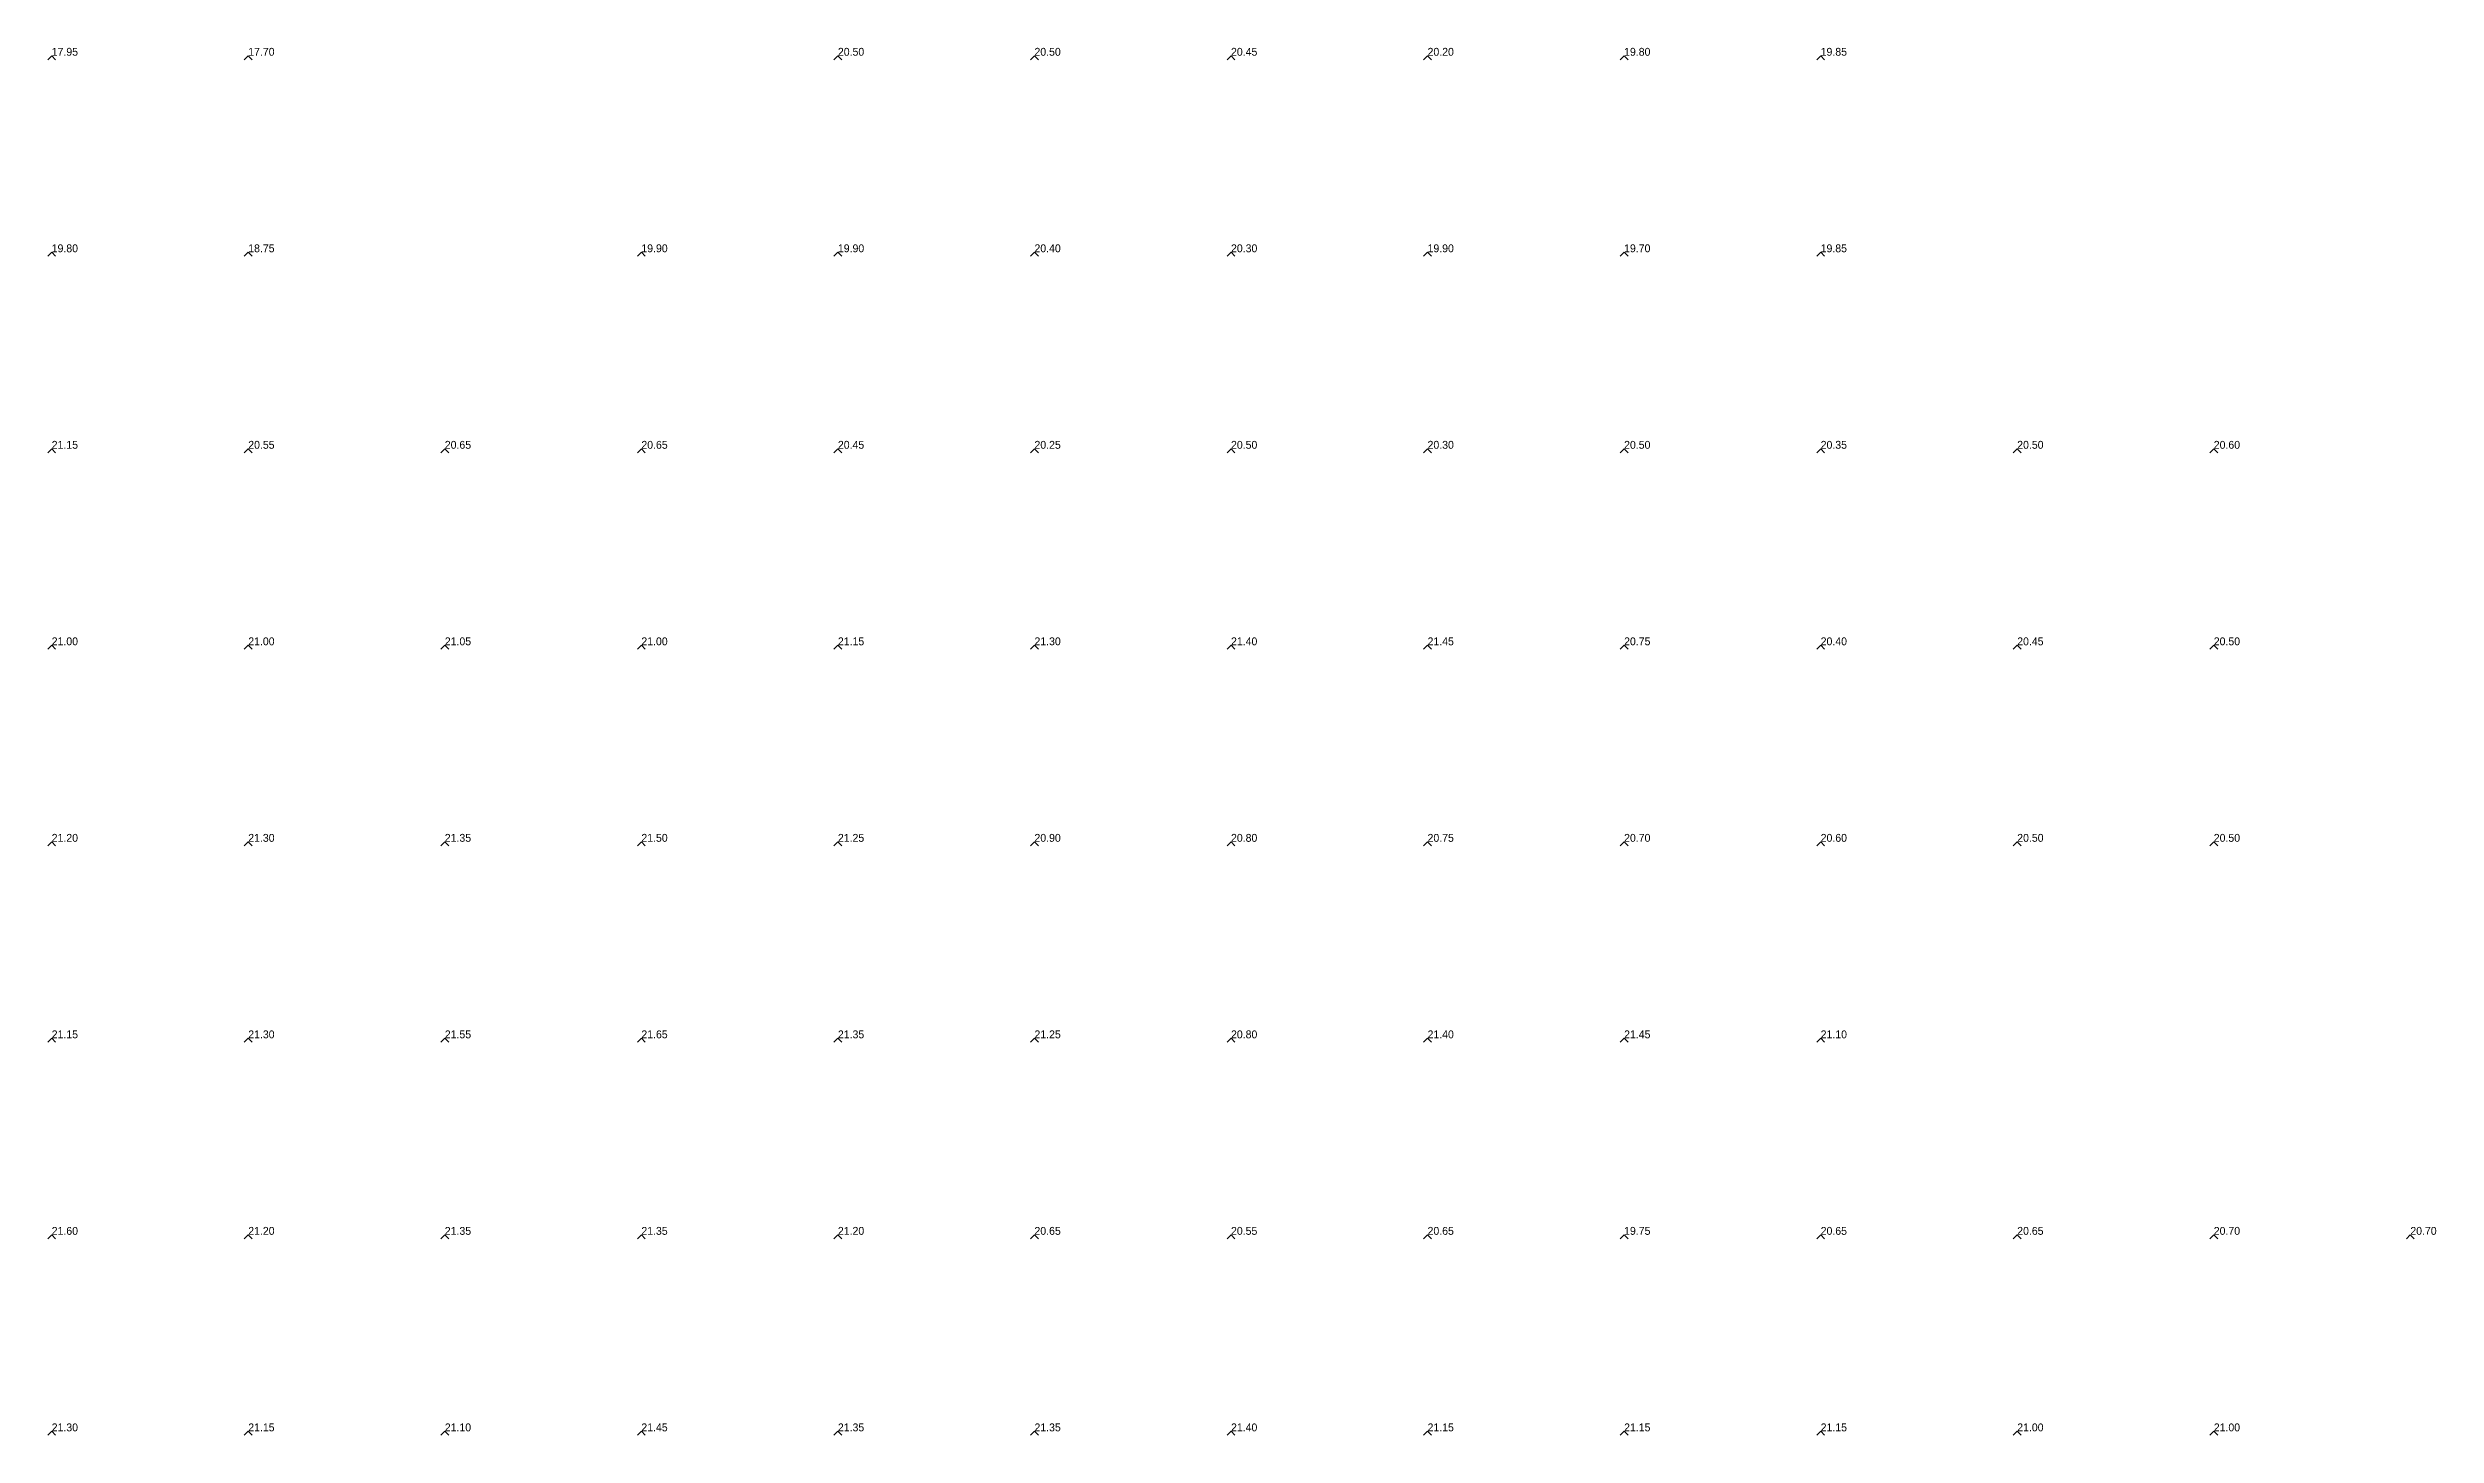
# Model space of a CAD drawing. Extents: x 570945 to 571083, y 5181392 to 5181597.
# Drawn here: x 571052.32 to 571082.7, y 5181426.58 to 5181444.23 of the extents above; entities that cross this region are included whole.
import ezdxf

# ---------------------------------------------------------------- set-up
doc = ezdxf.new("R2010")
doc.units = 0
doc.layers.add('Soundings', color=1, linetype='CONTINUOUS')

msp = doc.modelspace()

# ---------------------------------------------------------------- linework, layer by layer
at = {"layer": 'Soundings'}
for points in [[(571052.325, 5181444.075), (571052.375, 5181444.125), (571052.425, 5181444.075)], [(571054.825, 5181444.075), (571054.875, 5181444.125), (571054.925, 5181444.075)], [(571062.325, 5181444.075), (571062.375, 5181444.125), (571062.425, 5181444.075)], [(571064.825, 5181444.075), (571064.875, 5181444.125), (571064.925, 5181444.075)], [(571067.325, 5181444.075), (571067.375, 5181444.125), (571067.425, 5181444.075)], [(571069.825, 5181444.075), (571069.875, 5181444.125), (571069.925, 5181444.075)], [(571072.325, 5181444.075), (571072.375, 5181444.125), (571072.425, 5181444.075)], [(571074.825, 5181444.075), (571074.875, 5181444.125), (571074.925, 5181444.075)], [(571052.325, 5181441.575), (571052.375, 5181441.625), (571052.425, 5181441.575)], [(571054.825, 5181441.575), (571054.875, 5181441.625), (571054.925, 5181441.575)], [(571059.825, 5181441.575), (571059.875, 5181441.625), (571059.925, 5181441.575)], [(571062.325, 5181441.575), (571062.375, 5181441.625), (571062.425, 5181441.575)], [(571064.825, 5181441.575), (571064.875, 5181441.625), (571064.925, 5181441.575)], [(571067.325, 5181441.575), (571067.375, 5181441.625), (571067.425, 5181441.575)], [(571069.825, 5181441.575), (571069.875, 5181441.625), (571069.925, 5181441.575)], [(571072.325, 5181441.575), (571072.375, 5181441.625), (571072.425, 5181441.575)], [(571074.825, 5181441.575), (571074.875, 5181441.625), (571074.925, 5181441.575)], [(571052.325, 5181439.075), (571052.375, 5181439.125), (571052.425, 5181439.075)], [(571054.825, 5181439.075), (571054.875, 5181439.125), (571054.925, 5181439.075)], [(571057.325, 5181439.075), (571057.375, 5181439.125), (571057.425, 5181439.075)], [(571059.825, 5181439.075), (571059.875, 5181439.125), (571059.925, 5181439.075)], [(571062.325, 5181439.075), (571062.375, 5181439.125), (571062.425, 5181439.075)], [(571064.825, 5181439.075), (571064.875, 5181439.125), (571064.925, 5181439.075)], [(571067.325, 5181439.075), (571067.375, 5181439.125), (571067.425, 5181439.075)], [(571069.825, 5181439.075), (571069.875, 5181439.125), (571069.925, 5181439.075)], [(571072.325, 5181439.075), (571072.375, 5181439.125), (571072.425, 5181439.075)], [(571074.825, 5181439.075), (571074.875, 5181439.125), (571074.925, 5181439.075)], [(571077.325, 5181439.075), (571077.375, 5181439.125), (571077.425, 5181439.075)], [(571079.825, 5181439.075), (571079.875, 5181439.125), (571079.925, 5181439.075)], [(571052.325, 5181436.575), (571052.375, 5181436.625), (571052.425, 5181436.575)], [(571054.825, 5181436.575), (571054.875, 5181436.625), (571054.925, 5181436.575)], [(571057.325, 5181436.575), (571057.375, 5181436.625), (571057.425, 5181436.575)], [(571059.825, 5181436.575), (571059.875, 5181436.625), (571059.925, 5181436.575)], [(571062.325, 5181436.575), (571062.375, 5181436.625), (571062.425, 5181436.575)], [(571064.825, 5181436.575), (571064.875, 5181436.625), (571064.925, 5181436.575)], [(571067.325, 5181436.575), (571067.375, 5181436.625), (571067.425, 5181436.575)], [(571069.825, 5181436.575), (571069.875, 5181436.625), (571069.925, 5181436.575)], [(571072.325, 5181436.575), (571072.375, 5181436.625), (571072.425, 5181436.575)], [(571074.825, 5181436.575), (571074.875, 5181436.625), (571074.925, 5181436.575)], [(571077.325, 5181436.575), (571077.375, 5181436.625), (571077.425, 5181436.575)], [(571079.825, 5181436.575), (571079.875, 5181436.625), (571079.925, 5181436.575)], [(571052.325, 5181434.075), (571052.375, 5181434.125), (571052.425, 5181434.075)], [(571054.825, 5181434.075), (571054.875, 5181434.125), (571054.925, 5181434.075)], [(571057.325, 5181434.075), (571057.375, 5181434.125), (571057.425, 5181434.075)], [(571059.825, 5181434.075), (571059.875, 5181434.125), (571059.925, 5181434.075)], [(571062.325, 5181434.075), (571062.375, 5181434.125), (571062.425, 5181434.075)], [(571064.825, 5181434.075), (571064.875, 5181434.125), (571064.925, 5181434.075)], [(571067.325, 5181434.075), (571067.375, 5181434.125), (571067.425, 5181434.075)], [(571069.825, 5181434.075), (571069.875, 5181434.125), (571069.925, 5181434.075)], [(571072.325, 5181434.075), (571072.375, 5181434.125), (571072.425, 5181434.075)], [(571074.825, 5181434.075), (571074.875, 5181434.125), (571074.925, 5181434.075)], [(571077.325, 5181434.075), (571077.375, 5181434.125), (571077.425, 5181434.075)], [(571079.825, 5181434.075), (571079.875, 5181434.125), (571079.925, 5181434.075)], [(571052.325, 5181431.575), (571052.375, 5181431.625), (571052.425, 5181431.575)], [(571054.825, 5181431.575), (571054.875, 5181431.625), (571054.925, 5181431.575)], [(571057.325, 5181431.575), (571057.375, 5181431.625), (571057.425, 5181431.575)], [(571059.825, 5181431.575), (571059.875, 5181431.625), (571059.925, 5181431.575)], [(571062.325, 5181431.575), (571062.375, 5181431.625), (571062.425, 5181431.575)], [(571064.825, 5181431.575), (571064.875, 5181431.625), (571064.925, 5181431.575)], [(571067.325, 5181431.575), (571067.375, 5181431.625), (571067.425, 5181431.575)], [(571069.825, 5181431.575), (571069.875, 5181431.625), (571069.925, 5181431.575)], [(571072.325, 5181431.575), (571072.375, 5181431.625), (571072.425, 5181431.575)], [(571074.825, 5181431.575), (571074.875, 5181431.625), (571074.925, 5181431.575)], [(571052.325, 5181429.075), (571052.375, 5181429.125), (571052.425, 5181429.075)], [(571054.825, 5181429.075), (571054.875, 5181429.125), (571054.925, 5181429.075)], [(571057.325, 5181429.075), (571057.375, 5181429.125), (571057.425, 5181429.075)], [(571059.825, 5181429.075), (571059.875, 5181429.125), (571059.925, 5181429.075)], [(571062.325, 5181429.075), (571062.375, 5181429.125), (571062.425, 5181429.075)], [(571064.825, 5181429.075), (571064.875, 5181429.125), (571064.925, 5181429.075)], [(571067.325, 5181429.075), (571067.375, 5181429.125), (571067.425, 5181429.075)], [(571069.825, 5181429.075), (571069.875, 5181429.125), (571069.925, 5181429.075)], [(571072.325, 5181429.075), (571072.375, 5181429.125), (571072.425, 5181429.075)], [(571074.825, 5181429.075), (571074.875, 5181429.125), (571074.925, 5181429.075)], [(571077.325, 5181429.075), (571077.375, 5181429.125), (571077.425, 5181429.075)], [(571079.825, 5181429.075), (571079.875, 5181429.125), (571079.925, 5181429.075)], [(571082.325, 5181429.075), (571082.375, 5181429.125), (571082.425, 5181429.075)], [(571052.325, 5181426.575), (571052.375, 5181426.625), (571052.425, 5181426.575)], [(571054.825, 5181426.575), (571054.875, 5181426.625), (571054.925, 5181426.575)], [(571057.325, 5181426.575), (571057.375, 5181426.625), (571057.425, 5181426.575)], [(571059.825, 5181426.575), (571059.875, 5181426.625), (571059.925, 5181426.575)], [(571062.325, 5181426.575), (571062.375, 5181426.625), (571062.425, 5181426.575)], [(571064.825, 5181426.575), (571064.875, 5181426.625), (571064.925, 5181426.575)], [(571067.325, 5181426.575), (571067.375, 5181426.625), (571067.425, 5181426.575)], [(571069.825, 5181426.575), (571069.875, 5181426.625), (571069.925, 5181426.575)], [(571072.325, 5181426.575), (571072.375, 5181426.625), (571072.425, 5181426.575)], [(571074.825, 5181426.575), (571074.875, 5181426.625), (571074.925, 5181426.575)], [(571077.325, 5181426.575), (571077.375, 5181426.625), (571077.425, 5181426.575)], [(571079.825, 5181426.575), (571079.875, 5181426.625), (571079.925, 5181426.575)]]:
    msp.add_lwpolyline(points, dxfattribs=at)

# ---------------------------------------------------------------- texts
for s, p in [('17.95', (571052.375, 5181444.125, 17.95)), ('17.70', (571054.875, 5181444.125, 17.7)), ('20.50', (571062.375, 5181444.125, 20.5)), ('20.50', (571064.875, 5181444.125, 20.5)), ('20.45', (571067.375, 5181444.125, 20.45)), ('20.20', (571069.875, 5181444.125, 20.2)), ('19.80', (571072.375, 5181444.125, 19.8)), ('19.85', (571074.875, 5181444.125, 19.85)), ('19.80', (571052.375, 5181441.625, 19.8)), ('18.75', (571054.875, 5181441.625, 18.75)), ('19.90', (571059.875, 5181441.625, 19.9)), ('19.90', (571062.375, 5181441.625, 19.9)), ('20.40', (571064.875, 5181441.625, 20.4)), ('20.30', (571067.375, 5181441.625, 20.3)), ('19.90', (571069.875, 5181441.625, 19.9)), ('19.70', (571072.375, 5181441.625, 19.7)), ('19.85', (571074.875, 5181441.625, 19.85)), ('21.15', (571052.375, 5181439.125, 21.15)), ('20.55', (571054.875, 5181439.125, 20.55)), ('20.65', (571057.375, 5181439.125, 20.65)), ('20.65', (571059.875, 5181439.125, 20.65)), ('20.45', (571062.375, 5181439.125, 20.45)), ('20.25', (571064.875, 5181439.125, 20.25)), ('20.50', (571067.375, 5181439.125, 20.5)), ('20.30', (571069.875, 5181439.125, 20.3)), ('20.50', (571072.375, 5181439.125, 20.5)), ('20.35', (571074.875, 5181439.125, 20.35)), ('20.50', (571077.375, 5181439.125, 20.5)), ('20.60', (571079.875, 5181439.125, 20.6)), ('21.00', (571052.375, 5181436.625, 21)), ('21.00', (571054.875, 5181436.625, 21)), ('21.05', (571057.375, 5181436.625, 21.05)), ('21.00', (571059.875, 5181436.625, 21)), ('21.15', (571062.375, 5181436.625, 21.15)), ('21.30', (571064.875, 5181436.625, 21.3)), ('21.40', (571067.375, 5181436.625, 21.4)), ('21.45', (571069.875, 5181436.625, 21.45)), ('20.75', (571072.375, 5181436.625, 20.75)), ('20.40', (571074.875, 5181436.625, 20.4)), ('20.45', (571077.375, 5181436.625, 20.45)), ('20.50', (571079.875, 5181436.625, 20.5)), ('21.20', (571052.375, 5181434.125, 21.2)), ('21.30', (571054.875, 5181434.125, 21.3)), ('21.35', (571057.375, 5181434.125, 21.35)), ('21.50', (571059.875, 5181434.125, 21.5)), ('21.25', (571062.375, 5181434.125, 21.25)), ('20.90', (571064.875, 5181434.125, 20.9)), ('20.80', (571067.375, 5181434.125, 20.8)), ('20.75', (571069.875, 5181434.125, 20.75)), ('20.70', (571072.375, 5181434.125, 20.7)), ('20.60', (571074.875, 5181434.125, 20.6)), ('20.50', (571077.375, 5181434.125, 20.5)), ('20.50', (571079.875, 5181434.125, 20.5)), ('21.15', (571052.375, 5181431.625, 21.15)), ('21.30', (571054.875, 5181431.625, 21.3)), ('21.55', (571057.375, 5181431.625, 21.55)), ('21.65', (571059.875, 5181431.625, 21.65)), ('21.35', (571062.375, 5181431.625, 21.35)), ('21.25', (571064.875, 5181431.625, 21.25)), ('20.80', (571067.375, 5181431.625, 20.8)), ('21.40', (571069.875, 5181431.625, 21.4)), ('21.45', (571072.375, 5181431.625, 21.45)), ('21.10', (571074.875, 5181431.625, 21.1)), ('21.60', (571052.375, 5181429.125, 21.6)), ('21.20', (571054.875, 5181429.125, 21.2)), ('21.35', (571057.375, 5181429.125, 21.35)), ('21.35', (571059.875, 5181429.125, 21.35)), ('21.20', (571062.375, 5181429.125, 21.2)), ('20.65', (571064.875, 5181429.125, 20.65)), ('20.55', (571067.375, 5181429.125, 20.55)), ('20.65', (571069.875, 5181429.125, 20.65)), ('19.75', (571072.375, 5181429.125, 19.75)), ('20.65', (571074.875, 5181429.125, 20.65)), ('20.65', (571077.375, 5181429.125, 20.65)), ('20.70', (571079.875, 5181429.125, 20.7)), ('20.70', (571082.375, 5181429.125, 20.7)), ('21.30', (571052.375, 5181426.625, 21.3)), ('21.15', (571054.875, 5181426.625, 21.15)), ('21.10', (571057.375, 5181426.625, 21.1)), ('21.45', (571059.875, 5181426.625, 21.45)), ('21.35', (571062.375, 5181426.625, 21.35)), ('21.35', (571064.875, 5181426.625, 21.35)), ('21.40', (571067.375, 5181426.625, 21.4)), ('21.15', (571069.875, 5181426.625, 21.15)), ('21.15', (571072.375, 5181426.625, 21.15)), ('21.15', (571074.875, 5181426.625, 21.15)), ('21.00', (571077.375, 5181426.625, 21)), ('21.00', (571079.875, 5181426.625, 21))]:
    msp.add_text(s, height=0.1, dxfattribs=at).set_placement(p)

doc.saveas('drawing.dxf')
